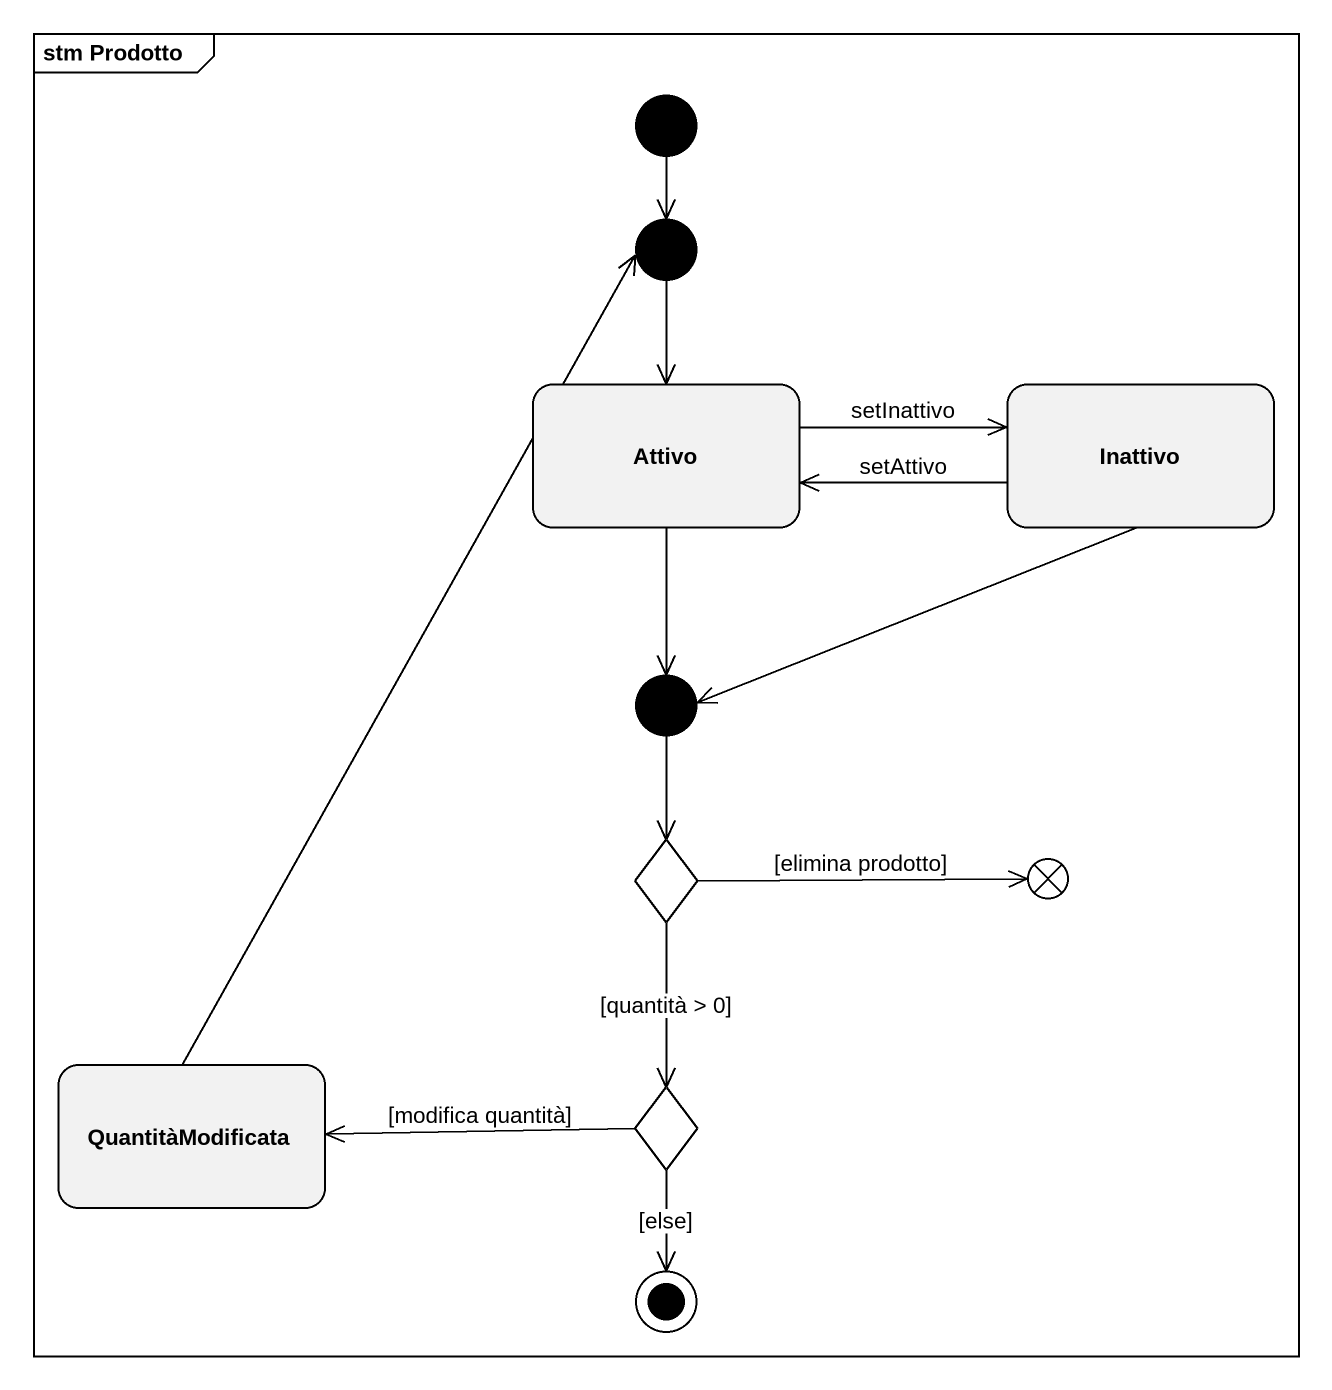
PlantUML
@startuml
mainframe stm Prodotto
hide empty description
state junction1 <<choice>>
state Attivo
state Inattivo
state junction2 <<choice>>
state choice1 <<choice>>
state exit1 <<choice>>
state QuantitàModificata
state choice2 <<choice>>
[*] --> junction1
junction1 --> Attivo
Attivo -right-> Inattivo : setInattivo
Attivo --> junction2
Inattivo -left-> Attivo : setAttivo
Inattivo -left-> junction2
junction2 --> choice1
choice1 -right-> exit1 : [elimina prodotto]
choice1 --> choice2 : [quantità > 0]
QuantitàModificata -up-> junction1
choice2 -left-> QuantitàModificata : [modifica quantità]
choice2 --> [*] : [else]
@enduml
